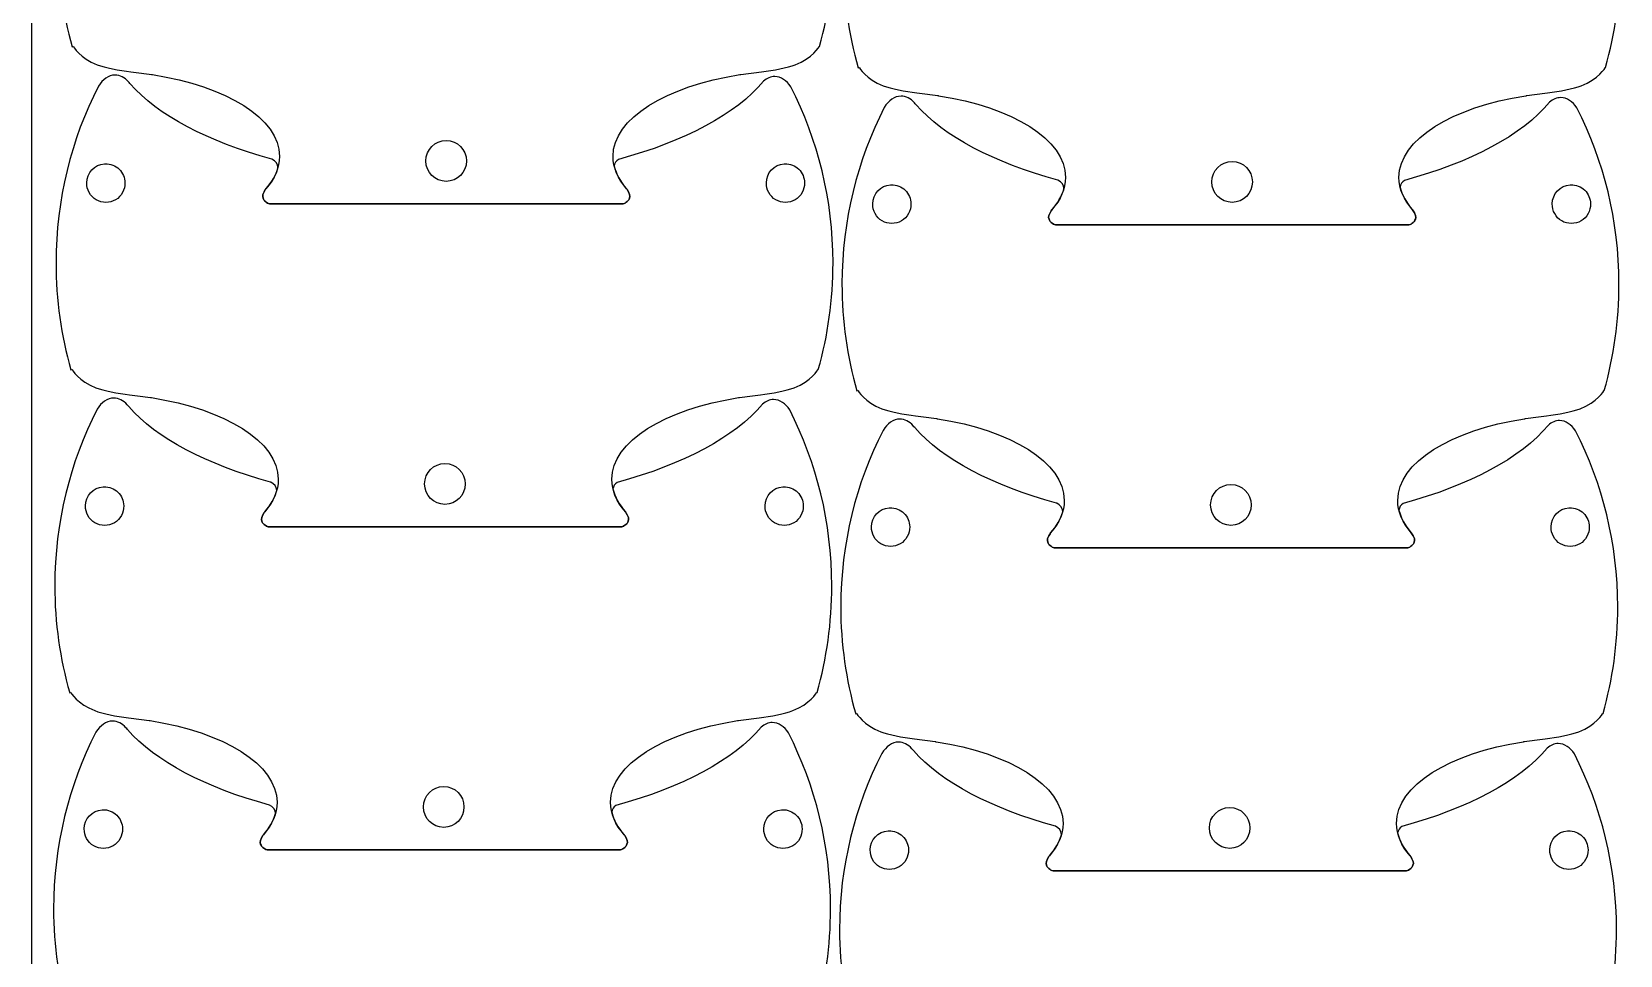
# Model space of a CAD drawing. Extents: x -113 to 191, y 10 to 315.
# Drawn here: x -113.4 to 11.4, y 82.8 to 155.4 of the extents above; entities that cross this region are included whole.
import ezdxf

# ---------------------------------------------------------------- set-up
doc = ezdxf.new("R2010")
doc.units = 0
doc.layers.add('BOTTOMLAYER', color=7, linetype='CONTINUOUS')

msp = doc.modelspace()

# ---------------------------------------------------------------- linework, layer by layer
at = {"layer": 'BOTTOMLAYER', "color": 1}
for p, q in [((-113.422819, 10.186714), (-113.422819, 314.736524)), ((-110.247952, 154.197102), (-110.177397, 154.23238)), ((-51.53691, 154.23238), (-51.528105, 154.23238)), ((-48.496926, 152.544454), (-48.42637, 152.579732)), ((10.214057, 152.579732), (10.222863, 152.579732)), ((-106.87891, 151.974588), (-106.87891, 151.974616)), ((-45.127884, 150.32194), (-45.127884, 150.321968)), ((-80.861563, 146.841685), (-80.861563, 146.841685)), ((-107.707938, 145.007255), (-107.707938, 145.007255)), ((-54.315021, 145.007255), (-54.315021, 145.007255)), ((-19.110595, 145.189037), (-19.110595, 145.189037)), ((-45.956911, 143.354607), (-45.956911, 143.354607)), ((7.435947, 143.354607), (7.435947, 143.354607)), ((-76.46948, 141.849908), (-85.244827, 141.849908)), ((-85.244827, 141.849908), (-76.46948, 141.849908)), ((-14.718511, 140.19726), (-23.493861, 140.19726)), ((-23.493861, 140.19726), (-14.718511, 140.19726)), ((-110.344952, 128.805936), (-110.274396, 128.841213)), ((-51.63391, 128.841213), (-51.625105, 128.841213)), ((-106.975924, 126.583433), (-106.975924, 126.583461)), ((-48.593925, 127.153288), (-48.52337, 127.188565)), ((10.117058, 127.188565), (10.125863, 127.188565)), ((-45.224898, 124.930785), (-45.224898, 124.930813)), ((-80.958563, 121.450516), (-80.958563, 121.450516)), ((-107.804952, 119.6161), (-107.804952, 119.6161)), ((-54.412035, 119.6161), (-54.412035, 119.6161)), ((-19.207595, 119.797868), (-19.207595, 119.797868)), ((-46.053925, 117.963452), (-46.053925, 117.963452)), ((7.338933, 117.963452), (7.338933, 117.963452)), ((-76.566494, 116.458753), (-85.341841, 116.458753)), ((-85.341827, 116.458739), (-76.56648, 116.458739)), ((-14.815525, 114.806105), (-23.590875, 114.806105)), ((-23.59086, 114.806091), (-14.815511, 114.806091)), ((-110.441966, 103.414781), (-110.37141, 103.450058)), ((-51.730924, 103.450058), (-51.722119, 103.450058)), ((-107.072924, 101.192252), (-107.072924, 101.192281)), ((-48.690939, 101.762132), (-48.620384, 101.79741)), ((10.020044, 101.79741), (10.028849, 101.79741)), ((-45.321897, 99.539548), (-45.321897, 99.539632)), ((-81.055577, 96.059364), (-81.055577, 96.059364)), ((-107.901952, 94.224919), (-107.901952, 94.224919)), ((-54.509035, 94.224919), (-54.509035, 94.224919)), ((-19.304609, 94.406716), (-19.304609, 94.406716)), ((-46.150925, 92.572268), (-46.150925, 92.572268)), ((7.241933, 92.572268), (7.241933, 92.572268)), ((-85.438841, 91.067587), (-76.663494, 91.067587)), ((-76.663494, 91.067572), (-85.438841, 91.067572)), ((-23.687874, 89.414992), (-14.912525, 89.414992)), ((-14.912525, 89.414992), (-23.687874, 89.414992))]:
    msp.add_line(p, q, dxfattribs=at)
for points in [[(-111.420938, 162.610852), (-111.420938, 159.692285), (-111.010511, 156.870681), (-110.247952, 154.197102)], [(-51.528105, 154.23238), (-50.77237, 156.89491), (-50.372758, 159.705854), (-50.372758, 162.610852)], [(-49.669912, 160.958204), (-49.669912, 158.039637), (-49.259484, 155.218033), (-48.496926, 152.544454)], [(10.222863, 152.579732), (10.978597, 155.242261), (11.37821, 158.053206), (11.37821, 160.958204)], [(-110.177397, 154.23238), (-110.177397, 154.23238), (-109.623349, 153.309973), (-108.281216, 152.79481)], [(-53.433091, 152.79481), (-52.090958, 153.309973), (-51.53691, 154.23238), (-51.53691, 154.23238)], [(-108.281216, 152.79481), (-107.657731, 152.555494), (-106.569544, 152.360626), (-105.635383, 152.221547)], [(-56.078924, 152.221547), (-55.144763, 152.360626), (-54.056576, 152.555494), (-53.433091, 152.79481)], [(-48.42637, 152.579732), (-48.42637, 152.579732), (-47.872323, 151.657325), (-46.530189, 151.142162)], [(8.317877, 151.142162), (9.66001, 151.657325), (10.214057, 152.579732), (10.214057, 152.579732)], [(-108.193007, 151.092672), (-110.314503, 146.929033), (-111.517938, 142.216072), (-111.517938, 137.219686)], [(-106.87891, 151.974616), (-107.391942, 151.974616), (-107.851516, 151.635693), (-108.193007, 151.092672)], [(-105.829396, 151.454241), (-106.129754, 151.781954), (-106.491326, 151.974588), (-106.87891, 151.974588)], [(-105.705924, 151.30431), (-105.746302, 151.356403), (-105.786487, 151.407426), (-105.829396, 151.454241)], [(-94.558146, 145.377644), (-99.57634, 146.738028), (-103.532776, 148.813157), (-105.705924, 151.30431)], [(-105.635383, 152.221547), (-105.079306, 152.168853), (-104.534902, 152.099734), (-104.003785, 152.018699)], [(-104.003785, 152.018699), (-103.996448, 152.018135), (-103.943743, 152.009781), (-103.942049, 152.009894)], [(-103.942049, 152.009894), (-103.941485, 152.009911), (-103.92441, 152.009826), (-103.92441, 152.009894)], [(-103.92441, 152.009894), (-98.134672, 151.109436), (-93.958438, 148.573844), (-93.958438, 145.589338)], [(-67.755869, 145.589338), (-67.755869, 148.573844), (-63.579635, 151.109436), (-57.789897, 152.009894)], [(-55.920174, 151.507186), (-58.068334, 148.911218), (-62.135374, 146.748072), (-67.332535, 145.351213)], [(-57.789897, 152.009894), (-57.789897, 152.009826), (-57.772822, 152.009911), (-57.772258, 152.009894)], [(-57.772258, 152.009894), (-57.770564, 152.009809), (-57.717859, 152.018163), (-57.710522, 152.018699)], [(-57.710522, 152.018699), (-57.179405, 152.099734), (-56.635001, 152.168853), (-56.078924, 152.221547)], [(-55.047049, 151.859963), (-55.3607, 151.859963), (-55.659299, 151.728928), (-55.920174, 151.507186)], [(-53.777049, 151.048575), (-54.113839, 151.547521), (-54.557507, 151.859963), (-55.047049, 151.859963)], [(-50.469758, 137.219686), (-50.469758, 142.201357), (-51.666078, 146.894585), (-53.777049, 151.048575)], [(-46.530189, 151.142162), (-45.906704, 150.902846), (-44.818517, 150.707978), (-43.884356, 150.568898)], [(5.672044, 150.568898), (6.606205, 150.707978), (7.694392, 150.902846), (8.317877, 151.142162)], [(-45.127884, 150.321968), (-45.640916, 150.321968), (-46.100489, 149.983045), (-46.441981, 149.440024)], [(-44.07837, 149.801593), (-44.378728, 150.129306), (-44.740299, 150.32194), (-45.127884, 150.32194)], [(-43.954898, 149.651662), (-43.995275, 149.703755), (-44.035461, 149.754778), (-44.07837, 149.801593)], [(-43.884356, 150.568898), (-43.32828, 150.516205), (-42.783876, 150.447086), (-42.252759, 150.366051)], [(-42.252759, 150.366051), (-42.245421, 150.365487), (-42.192716, 150.357133), (-42.191023, 150.357246)], [(-42.191023, 150.357246), (-42.190458, 150.357263), (-42.173384, 150.357178), (-42.173384, 150.357246)], [(-42.173384, 150.357246), (-36.383671, 149.456788), (-32.207457, 146.921196), (-32.207457, 143.93669)], [(-6.004902, 143.93669), (-6.004902, 146.921196), (-1.82867, 149.456788), (3.961071, 150.357246)], [(5.830794, 149.854538), (3.682634, 147.25857), (-0.384408, 145.095424), (-5.581569, 143.698565)], [(3.961071, 150.357246), (3.961071, 150.357178), (3.978146, 150.357263), (3.97871, 150.357246)], [(3.97871, 150.357246), (3.980404, 150.357161), (4.033109, 150.365515), (4.040446, 150.366051)], [(4.040446, 150.366051), (4.571563, 150.447086), (5.115967, 150.516205), (5.672044, 150.568898)], [(6.703919, 150.207315), (6.390268, 150.207315), (6.091668, 150.07628), (5.830794, 149.854538)], [(7.973919, 149.395926), (7.637129, 149.894873), (7.193461, 150.207315), (6.703919, 150.207315)], [(-46.441981, 149.440024), (-48.563476, 145.276385), (-49.766911, 140.563424), (-49.766911, 135.567038)], [(-32.807162, 143.724995), (-37.82533, 145.08538), (-41.78175, 147.160509), (-43.954898, 149.651662)], [(11.28121, 135.567038), (11.28121, 140.548708), (10.08489, 145.241937), (7.973919, 149.395926)], [(-82.457883, 145.227727), (-82.457883, 146.116877), (-81.740392, 146.841685), (-80.861563, 146.841685)], [(-80.861563, 146.841685), (-79.982735, 146.841685), (-79.274063, 146.116877), (-79.274063, 145.227727)], [(-109.10141, 143.50795), (-109.103036, 144.29623), (-108.49423, 144.951274), (-107.707938, 145.007255)], [(-107.707938, 145.007255), (-107.687361, 145.007679), (-107.666778, 145.007679), (-107.646202, 145.007255)], [(-107.646202, 145.007255), (-107.241032, 145.018984), (-106.848362, 144.866237), (-106.557621, 144.583802)], [(-93.958438, 145.589338), (-93.958438, 144.689273), (-94.336435, 143.826483), (-95.025591, 143.040519)], [(-94.549341, 145.368838), (-94.552812, 145.369685), (-94.554703, 145.376712), (-94.558146, 145.377644)], [(-94.08191, 144.70738), (-94.085749, 144.992565), (-94.275219, 145.232652), (-94.549341, 145.368838)], [(-80.861563, 143.622588), (-81.740392, 143.622588), (-82.457883, 144.338578), (-82.457883, 145.227727)], [(-79.274063, 145.227727), (-79.274063, 144.338578), (-79.982735, 143.622588), (-80.861563, 143.622588)], [(-66.688716, 143.040519), (-67.377872, 143.826483), (-67.755869, 144.689273), (-67.755869, 145.589338)], [(-67.332535, 145.351213), (-67.519702, 145.224194), (-67.639534, 145.041923), (-67.667674, 144.830866)], [(-67.667674, 144.830866), (-67.518418, 144.203308), (-67.183999, 143.605376), (-66.688716, 143.040519)], [(-55.708494, 143.50795), (-55.710119, 144.29623), (-55.101313, 144.951274), (-54.315021, 145.007255)], [(-54.315021, 145.007255), (-54.294445, 145.007679), (-54.273862, 145.007679), (-54.253285, 145.007255)], [(-54.253285, 145.007255), (-53.848115, 145.018984), (-53.455446, 144.866237), (-53.164704, 144.583802)], [(-20.706915, 143.575079), (-20.706915, 144.464229), (-19.989424, 145.189037), (-19.110595, 145.189037)], [(-19.110595, 145.189037), (-18.231767, 145.189037), (-17.523095, 144.464229), (-17.523095, 143.575079)], [(-106.557621, 144.583802), (-106.266879, 144.301367), (-106.102817, 143.913289), (-106.102799, 143.50795)], [(-95.025591, 143.040519), (-94.564889, 143.565938), (-94.242952, 144.118187), (-94.08191, 144.698575)], [(-94.08191, 144.698575), (-94.08191, 144.701566), (-94.081871, 144.704388), (-94.08191, 144.70738)], [(-53.164704, 144.583802), (-52.873962, 144.301367), (-52.7099, 143.913289), (-52.709882, 143.50795)], [(-32.207457, 143.93669), (-32.207457, 143.036624), (-32.585451, 142.173834), (-33.274604, 141.387871)], [(-32.798357, 143.71619), (-32.801828, 143.717037), (-32.803719, 143.724064), (-32.807162, 143.724995)], [(-32.330929, 143.054732), (-32.334767, 143.339917), (-32.524234, 143.580004), (-32.798357, 143.71619)], [(-19.110595, 141.96994), (-19.989424, 141.96994), (-20.706915, 142.685929), (-20.706915, 143.575079)], [(-17.523095, 143.575079), (-17.523095, 142.685929), (-18.231767, 141.96994), (-19.110595, 141.96994)], [(-4.937751, 141.387871), (-5.626905, 142.173834), (-6.004902, 143.036624), (-6.004902, 143.93669)], [(-5.581569, 143.698565), (-5.768736, 143.571546), (-5.888568, 143.389275), (-5.916708, 143.178218)], [(-108.365244, 142.170945), (-108.835976, 142.449127), (-109.118048, 142.961417), (-109.10141, 143.50795)], [(-106.102799, 143.50795), (-106.086162, 142.961417), (-106.368233, 142.449127), (-106.838966, 142.170945)], [(-95.281355, 142.423158), (-95.3327, 142.609049), (-95.025591, 143.040519), (-95.025591, 143.040519)], [(-95.025591, 143.040519), (-95.025591, 143.040519), (-95.3327, 142.609049), (-95.281355, 142.423158)], [(-95.166702, 142.132116), (-95.196996, 142.179326), (-95.230007, 142.237269), (-95.281355, 142.423158)], [(-95.281355, 142.423158), (-95.230007, 142.237269), (-95.196996, 142.179326), (-95.166702, 142.132116)], [(-66.688716, 143.040519), (-66.688716, 143.040519), (-66.381607, 142.609049), (-66.432952, 142.423158)], [(-66.432952, 142.423158), (-66.381607, 142.609049), (-66.688716, 143.040519), (-66.688716, 143.040519)], [(-66.432952, 142.423158), (-66.4843, 142.237269), (-66.517311, 142.179326), (-66.547605, 142.132116)], [(-66.547605, 142.132116), (-66.517311, 142.179326), (-66.4843, 142.237269), (-66.432952, 142.423158)], [(-54.972327, 142.170945), (-55.44306, 142.449127), (-55.725131, 142.961417), (-55.708494, 143.50795)], [(-52.709882, 143.50795), (-52.693245, 142.961417), (-52.975316, 142.449127), (-53.446049, 142.170945)], [(-47.350384, 141.855301), (-47.352009, 142.643582), (-46.743204, 143.298626), (-45.956911, 143.354607)], [(-45.956911, 143.354607), (-45.936335, 143.35503), (-45.915752, 143.35503), (-45.895175, 143.354607)], [(-45.895175, 143.354607), (-45.490005, 143.366336), (-45.097336, 143.213589), (-44.806594, 142.931154)], [(-44.806594, 142.931154), (-44.515852, 142.648719), (-44.351791, 142.260641), (-44.351773, 141.855301)], [(-33.274604, 141.387871), (-32.813904, 141.91329), (-32.491968, 142.465539), (-32.330929, 143.045926)], [(-32.330929, 143.045926), (-32.330929, 143.048918), (-32.33089, 143.05174), (-32.330929, 143.054732)], [(-5.916708, 143.178218), (-5.767452, 142.55066), (-5.433033, 141.952727), (-4.937751, 141.387871)], [(6.042474, 141.855301), (6.040849, 142.643582), (6.649654, 143.298626), (7.435947, 143.354607)], [(7.435947, 143.354607), (7.456523, 143.35503), (7.477106, 143.35503), (7.497683, 143.354607)], [(7.497683, 143.354607), (7.902853, 143.366336), (8.295522, 143.213589), (8.586264, 142.931154)], [(8.586264, 142.931154), (8.877006, 142.648719), (9.041067, 142.260641), (9.041085, 141.855301)], [(-106.838966, 142.170945), (-107.309699, 141.892762), (-107.894511, 141.892762), (-108.365244, 142.170945)], [(-94.910938, 141.92045), (-95.030541, 141.988725), (-95.134746, 142.082312), (-95.166702, 142.132116)], [(-95.166702, 142.132116), (-95.134746, 142.082312), (-95.030541, 141.988725), (-94.910938, 141.92045)], [(-94.743369, 141.858713), (-94.800533, 141.871752), (-94.857446, 141.889913), (-94.910938, 141.92045)], [(-94.910938, 141.92045), (-94.857446, 141.889913), (-94.800533, 141.871752), (-94.743369, 141.858713)], [(-85.244827, 141.849908), (-90.000147, 141.851601), (-91.329056, 141.857867), (-94.743369, 141.858713)], [(-94.743369, 141.858713), (-91.329056, 141.857867), (-90.000147, 141.851573), (-85.244827, 141.849908)], [(-66.970938, 141.858713), (-70.385251, 141.857867), (-71.71416, 141.851573), (-76.46948, 141.849908)], [(-76.46948, 141.849908), (-71.71416, 141.851601), (-70.385251, 141.857867), (-66.970938, 141.858713)], [(-66.803369, 141.92045), (-66.857423, 141.889594), (-66.913108, 141.871724), (-66.970938, 141.858713)], [(-66.970938, 141.858713), (-66.913108, 141.871724), (-66.857423, 141.889594), (-66.803369, 141.92045)], [(-66.547605, 142.132116), (-66.579561, 142.082312), (-66.683766, 141.988725), (-66.803369, 141.92045)], [(-66.803369, 141.92045), (-66.683766, 141.988725), (-66.579561, 142.082312), (-66.547605, 142.132116)], [(-53.446049, 142.170945), (-53.916782, 141.892762), (-54.501594, 141.892762), (-54.972327, 142.170945)], [(-46.614217, 140.518296), (-47.08495, 140.796479), (-47.367021, 141.308769), (-47.350384, 141.855301)], [(-44.351773, 141.855301), (-44.335135, 141.308769), (-44.617206, 140.796479), (-45.087939, 140.518296)], [(-33.530368, 140.77051), (-33.581713, 140.956401), (-33.274604, 141.387871), (-33.274604, 141.387871)], [(-33.274604, 141.387871), (-33.274604, 141.387871), (-33.581713, 140.956401), (-33.530368, 140.77051)], [(-4.937751, 141.387871), (-4.937751, 141.387871), (-4.630642, 140.956401), (-4.681987, 140.77051)], [(-4.681987, 140.77051), (-4.630642, 140.956401), (-4.937751, 141.387871), (-4.937751, 141.387871)], [(6.778641, 140.518296), (6.307908, 140.796479), (6.025837, 141.308769), (6.042474, 141.855301)], [(9.041085, 141.855301), (9.057723, 141.308769), (8.775651, 140.796479), (8.304919, 140.518296)], [(-45.087939, 140.518296), (-45.558672, 140.240114), (-46.143484, 140.240114), (-46.614217, 140.518296)], [(-33.415715, 140.479468), (-33.446009, 140.526678), (-33.47902, 140.584621), (-33.530368, 140.77051)], [(-33.530368, 140.77051), (-33.47902, 140.584621), (-33.446009, 140.526678), (-33.415715, 140.479468)], [(-33.159951, 140.267801), (-33.279554, 140.336077), (-33.383759, 140.429664), (-33.415715, 140.479468)], [(-33.415715, 140.479468), (-33.383759, 140.429664), (-33.279554, 140.336077), (-33.159951, 140.267801)], [(-32.992385, 140.206065), (-33.049549, 140.219104), (-33.106459, 140.237265), (-33.159951, 140.267801)], [(-33.159951, 140.267801), (-33.106459, 140.237265), (-33.049549, 140.219104), (-32.992385, 140.206065)], [(-23.493861, 140.19726), (-28.24918, 140.198953), (-29.578086, 140.205219), (-32.992385, 140.206065)], [(-32.992385, 140.206065), (-29.578086, 140.205219), (-28.24918, 140.198925), (-23.493861, 140.19726)], [(-5.219973, 140.206065), (-8.634282, 140.205219), (-9.963189, 140.198925), (-14.718511, 140.19726)], [(-14.718511, 140.19726), (-9.963189, 140.198953), (-8.634282, 140.205219), (-5.219973, 140.206065)], [(-5.052403, 140.267801), (-5.106457, 140.236946), (-5.162142, 140.219076), (-5.219973, 140.206065)], [(-5.219973, 140.206065), (-5.162142, 140.219076), (-5.106457, 140.236946), (-5.052403, 140.267801)], [(-4.79664, 140.479468), (-4.828596, 140.429664), (-4.932801, 140.336077), (-5.052403, 140.267801)], [(-5.052403, 140.267801), (-4.932801, 140.336077), (-4.828596, 140.429664), (-4.79664, 140.479468)], [(-4.681987, 140.77051), (-4.733334, 140.584621), (-4.766346, 140.526678), (-4.79664, 140.479468)], [(-4.79664, 140.479468), (-4.766346, 140.526678), (-4.733334, 140.584621), (-4.681987, 140.77051)], [(8.304919, 140.518296), (7.834186, 140.240114), (7.249374, 140.240114), (6.778641, 140.518296)], [(-111.517938, 137.219686), (-111.517938, 134.301118), (-111.107511, 131.479514), (-110.344952, 128.805936)], [(-51.625105, 128.841213), (-50.86937, 131.503743), (-50.469758, 134.314688), (-50.469758, 137.219686)], [(-49.766911, 135.567038), (-49.766911, 132.64847), (-49.356484, 129.826866), (-48.593925, 127.153288)], [(10.125863, 127.188565), (10.881598, 129.851095), (11.28121, 132.66204), (11.28121, 135.567038)], [(-110.274396, 128.841213), (-110.274396, 128.841213), (-109.720349, 127.918807), (-108.378216, 127.403644)], [(-53.530091, 127.403644), (-52.187958, 127.918807), (-51.63391, 128.841213), (-51.63391, 128.841213)], [(-108.378216, 127.403644), (-107.75473, 127.164328), (-106.666544, 126.969459), (-105.732382, 126.83038)], [(-56.175924, 126.83038), (-55.241763, 126.969459), (-54.153576, 127.164328), (-53.530091, 127.403644)], [(-106.975924, 126.583461), (-107.488956, 126.583461), (-107.94853, 126.244538), (-108.290021, 125.701517)], [(-105.92641, 126.063086), (-106.226768, 126.390799), (-106.58834, 126.583433), (-106.975924, 126.583433)], [(-105.802938, 125.913155), (-105.843316, 125.965248), (-105.883501, 126.016271), (-105.92641, 126.063086)], [(-105.732382, 126.83038), (-105.176306, 126.777686), (-104.631902, 126.708567), (-104.100785, 126.627533)], [(-104.100785, 126.627533), (-104.093447, 126.626968), (-104.040742, 126.618615), (-104.039049, 126.618728)], [(-104.039049, 126.618728), (-104.038485, 126.618745), (-104.02141, 126.61866), (-104.02141, 126.618728)], [(-104.02141, 126.618728), (-98.231672, 125.718269), (-94.055438, 123.182675), (-94.055438, 120.198169)], [(-67.852869, 120.198169), (-67.852869, 123.182675), (-63.676634, 125.718269), (-57.886896, 126.618728)], [(-56.017188, 126.116031), (-58.165348, 123.520063), (-62.232388, 121.356917), (-67.429549, 119.960058)], [(-57.886896, 126.618728), (-57.886896, 126.61866), (-57.869822, 126.618745), (-57.869257, 126.618728)], [(-57.869257, 126.618728), (-57.867564, 126.618643), (-57.814859, 126.626997), (-57.807521, 126.627533)], [(-57.807521, 126.627533), (-57.276405, 126.708567), (-56.732001, 126.777686), (-56.175924, 126.83038)], [(-55.144063, 126.468808), (-55.457714, 126.468808), (-55.756313, 126.337773), (-56.017188, 126.116031)], [(-53.874063, 125.657419), (-54.210853, 126.156366), (-54.654521, 126.468808), (-55.144063, 126.468808)], [(-48.52337, 127.188565), (-48.52337, 127.188565), (-47.969322, 126.266159), (-46.627189, 125.750996)], [(8.220877, 125.750996), (9.56301, 126.266159), (10.117058, 127.188565), (10.117058, 127.188565)], [(-108.290021, 125.701517), (-110.411517, 121.537878), (-111.614952, 116.824917), (-111.614952, 111.828531)], [(-94.65516, 119.986488), (-99.673354, 121.346873), (-103.62979, 123.422002), (-105.802938, 125.913155)], [(-50.566772, 111.828531), (-50.566772, 116.810201), (-51.763092, 121.50343), (-53.874063, 125.657419)], [(-46.627189, 125.750996), (-46.003704, 125.51168), (-44.915517, 125.316811), (-43.981356, 125.177732)], [(-45.224898, 124.930813), (-45.73793, 124.930813), (-46.197503, 124.591889), (-46.538995, 124.048868)], [(-44.175384, 124.410437), (-44.475741, 124.738151), (-44.837313, 124.930785), (-45.224898, 124.930785)], [(-43.981356, 125.177732), (-43.425279, 125.125038), (-42.880875, 125.055919), (-42.349759, 124.974885)], [(-42.349759, 124.974885), (-42.342421, 124.97432), (-42.289716, 124.965967), (-42.288023, 124.966079)], [(-42.288023, 124.966079), (-42.287458, 124.966096), (-42.270384, 124.966012), (-42.270384, 124.966079)], [(-42.270384, 124.966079), (-36.480671, 124.065621), (-32.304457, 121.530027), (-32.304457, 118.545521)], [(-6.101902, 118.545521), (-6.101902, 121.530027), (-1.925669, 124.065621), (3.864072, 124.966079)], [(3.864072, 124.966079), (3.864072, 124.966012), (3.881146, 124.966096), (3.88171, 124.966079)], [(3.88171, 124.966079), (3.883404, 124.965995), (3.936109, 124.974349), (3.943447, 124.974885)], [(3.943447, 124.974885), (4.474563, 125.055919), (5.018967, 125.125038), (5.575044, 125.177732)], [(5.575044, 125.177732), (6.509205, 125.316811), (7.597392, 125.51168), (8.220877, 125.750996)], [(6.606905, 124.81616), (6.293254, 124.81616), (5.994655, 124.685124), (5.73378, 124.463382)], [(7.876905, 124.004771), (7.540115, 124.503718), (7.096447, 124.81616), (6.606905, 124.81616)], [(-46.538995, 124.048868), (-48.66049, 119.88523), (-49.863925, 115.172268), (-49.863925, 110.175882)], [(-44.051911, 124.260507), (-44.092289, 124.312599), (-44.132475, 124.363622), (-44.175384, 124.410437)], [(-32.904176, 118.33384), (-37.922344, 119.694225), (-41.878764, 121.769354), (-44.051911, 124.260507)], [(5.73378, 124.463382), (3.58562, 121.867415), (-0.481422, 119.704269), (-5.678583, 118.30741)], [(11.184196, 110.175882), (11.184196, 115.157553), (9.987876, 119.850782), (7.876905, 124.004771)], [(-82.554882, 119.836558), (-82.554882, 120.725707), (-81.837392, 121.450516), (-80.958563, 121.450516)], [(-80.958563, 121.450516), (-80.079734, 121.450516), (-79.371063, 120.725707), (-79.371063, 119.836558)], [(-94.055438, 120.198169), (-94.055438, 119.298103), (-94.433435, 118.435313), (-95.122591, 117.64935)], [(-94.646355, 119.977683), (-94.649826, 119.97853), (-94.651717, 119.985557), (-94.65516, 119.986488)], [(-94.178924, 119.316225), (-94.182763, 119.60141), (-94.372232, 119.841497), (-94.646355, 119.977683)], [(-80.958563, 118.231419), (-81.837392, 118.231419), (-82.554882, 118.947408), (-82.554882, 119.836558)], [(-79.371063, 119.836558), (-79.371063, 118.947408), (-80.079734, 118.231419), (-80.958563, 118.231419)], [(-66.785716, 117.64935), (-67.474871, 118.435313), (-67.852869, 119.298103), (-67.852869, 120.198169)], [(-67.429549, 119.960058), (-67.616716, 119.833039), (-67.736548, 119.650768), (-67.764688, 119.439711)], [(-109.198424, 118.116794), (-109.200049, 118.905075), (-108.591244, 119.560119), (-107.804952, 119.6161)], [(-107.804952, 119.6161), (-107.784375, 119.616524), (-107.763792, 119.616524), (-107.743216, 119.6161)], [(-107.743216, 119.6161), (-107.338046, 119.627829), (-106.945376, 119.475082), (-106.654635, 119.192647)], [(-106.654635, 119.192647), (-106.363893, 118.910212), (-106.199831, 118.522134), (-106.199813, 118.116794)], [(-95.122605, 117.649364), (-94.661903, 118.174783), (-94.339966, 118.727032), (-94.178924, 119.307419)], [(-94.178924, 119.307419), (-94.178924, 119.310411), (-94.178885, 119.313233), (-94.178924, 119.316225)], [(-67.764688, 119.439711), (-67.615432, 118.812153), (-67.281013, 118.21422), (-66.78573, 117.649364)], [(-55.805507, 118.116794), (-55.807133, 118.905075), (-55.198327, 119.560119), (-54.412035, 119.6161)], [(-54.412035, 119.6161), (-54.391459, 119.616524), (-54.370876, 119.616524), (-54.350299, 119.6161)], [(-54.350299, 119.6161), (-53.945129, 119.627829), (-53.55246, 119.475082), (-53.261718, 119.192647)], [(-53.261718, 119.192647), (-52.970976, 118.910212), (-52.806914, 118.522134), (-52.806896, 118.116794)], [(-20.803915, 118.18391), (-20.803915, 119.073059), (-20.086424, 119.797868), (-19.207595, 119.797868)], [(-19.207595, 119.797868), (-18.328766, 119.797868), (-17.620095, 119.073059), (-17.620095, 118.18391)], [(-108.462257, 116.779789), (-108.93299, 117.057972), (-109.215062, 117.570262), (-109.198424, 118.116794)], [(-106.199813, 118.116794), (-106.183176, 117.570262), (-106.465247, 117.057972), (-106.93598, 116.779789)], [(-95.378369, 117.032003), (-95.429713, 117.217894), (-95.122605, 117.649364), (-95.122605, 117.649364)], [(-95.122591, 117.64935), (-95.122591, 117.64935), (-95.429699, 117.21788), (-95.378355, 117.031989)], [(-66.78573, 117.649364), (-66.78573, 117.649364), (-66.478621, 117.217894), (-66.529966, 117.032003)], [(-66.529952, 117.031989), (-66.478607, 117.21788), (-66.785716, 117.64935), (-66.785716, 117.64935)], [(-55.069341, 116.779789), (-55.540074, 117.057972), (-55.822145, 117.570262), (-55.805507, 118.116794)], [(-52.806896, 118.116794), (-52.790259, 117.570262), (-53.07233, 117.057972), (-53.543063, 116.779789)], [(-47.447398, 116.464146), (-47.449023, 117.252427), (-46.840217, 117.907471), (-46.053925, 117.963452)], [(-46.053925, 117.963452), (-46.033349, 117.963875), (-46.012766, 117.963875), (-45.992189, 117.963452)], [(-45.992189, 117.963452), (-45.587019, 117.97518), (-45.19435, 117.822434), (-44.903608, 117.539999)], [(-44.903608, 117.539999), (-44.612866, 117.257564), (-44.448804, 116.869486), (-44.448786, 116.464146)], [(-33.371618, 115.996716), (-32.910918, 116.522134), (-32.588982, 117.074384), (-32.42794, 117.654771)], [(-32.304457, 118.545521), (-32.304457, 117.645455), (-32.682451, 116.782665), (-33.371604, 115.996702)], [(-32.895371, 118.325035), (-32.898842, 118.325882), (-32.900733, 118.332909), (-32.904176, 118.33384)], [(-32.42794, 117.663577), (-32.431778, 117.948762), (-32.621248, 118.188849), (-32.895371, 118.325035)], [(-32.42794, 117.654771), (-32.42794, 117.657763), (-32.427901, 117.660585), (-32.42794, 117.663577)], [(-19.207595, 116.578771), (-20.086424, 116.578771), (-20.803915, 117.29476), (-20.803915, 118.18391)], [(-17.620095, 118.18391), (-17.620095, 117.29476), (-18.328766, 116.578771), (-19.207595, 116.578771)], [(-5.03475, 115.996702), (-5.723905, 116.782665), (-6.101902, 117.645455), (-6.101902, 118.545521)], [(-5.678583, 118.30741), (-5.86575, 118.18039), (-5.985581, 117.99812), (-6.013721, 117.787063)], [(-6.013721, 117.787063), (-5.864466, 117.159505), (-5.530047, 116.561572), (-5.034764, 115.996716)], [(5.94546, 116.464146), (5.943835, 117.252427), (6.552641, 117.907471), (7.338933, 117.963452)], [(7.338933, 117.963452), (7.359509, 117.963875), (7.380092, 117.963875), (7.400669, 117.963452)], [(7.400669, 117.963452), (7.805839, 117.97518), (8.198508, 117.822434), (8.48925, 117.539999)], [(8.48925, 117.539999), (8.779992, 117.257564), (8.944054, 116.869486), (8.944072, 116.464146)], [(-106.93598, 116.779789), (-107.406712, 116.501607), (-107.991525, 116.501607), (-108.462257, 116.779789)], [(-95.263716, 116.740961), (-95.29401, 116.788171), (-95.327021, 116.846114), (-95.378369, 117.032003)], [(-95.378355, 117.031989), (-95.327007, 116.8461), (-95.293996, 116.788157), (-95.263702, 116.740947)], [(-95.007952, 116.529294), (-95.127555, 116.59757), (-95.23176, 116.691157), (-95.263716, 116.740961)], [(-95.263702, 116.740947), (-95.231746, 116.691143), (-95.127541, 116.597556), (-95.007938, 116.52928)], [(-94.840383, 116.467558), (-94.897547, 116.480597), (-94.95446, 116.498758), (-95.007952, 116.529294)], [(-95.007938, 116.52928), (-94.954446, 116.498744), (-94.897533, 116.480583), (-94.840369, 116.467544)], [(-85.341841, 116.458753), (-90.097161, 116.460446), (-91.42607, 116.466712), (-94.840383, 116.467558)], [(-94.840369, 116.467544), (-91.426055, 116.466698), (-90.097147, 116.460404), (-85.341827, 116.458739)], [(-67.067952, 116.467558), (-70.482265, 116.466712), (-71.811174, 116.460418), (-76.566494, 116.458753)], [(-76.56648, 116.458739), (-71.811159, 116.460432), (-70.482251, 116.466698), (-67.067938, 116.467544)], [(-66.900383, 116.529294), (-66.954437, 116.498439), (-67.010122, 116.480569), (-67.067952, 116.467558)], [(-67.067938, 116.467544), (-67.010108, 116.480555), (-66.954423, 116.498425), (-66.900369, 116.52928)], [(-66.644619, 116.740961), (-66.676575, 116.691157), (-66.78078, 116.59757), (-66.900383, 116.529294)], [(-66.900369, 116.52928), (-66.780766, 116.597556), (-66.676561, 116.691143), (-66.644605, 116.740947)], [(-66.529966, 117.032003), (-66.581314, 116.846114), (-66.614325, 116.788171), (-66.644619, 116.740961)], [(-66.644605, 116.740947), (-66.614311, 116.788157), (-66.581299, 116.8461), (-66.529952, 117.031989)], [(-53.543063, 116.779789), (-54.013796, 116.501607), (-54.598608, 116.501607), (-55.069341, 116.779789)], [(-46.711231, 115.127141), (-47.181964, 115.405324), (-47.464035, 115.917614), (-47.447398, 116.464146)], [(-44.448786, 116.464146), (-44.432149, 115.917614), (-44.71422, 115.405324), (-45.184953, 115.127141)], [(6.681627, 115.127141), (6.210894, 115.405324), (5.928823, 115.917614), (5.94546, 116.464146)], [(8.944072, 116.464146), (8.960709, 115.917614), (8.678638, 115.405324), (8.207905, 115.127141)], [(-45.184953, 115.127141), (-45.655686, 114.848959), (-46.240498, 114.848959), (-46.711231, 115.127141)], [(-33.627382, 115.379355), (-33.678726, 115.565246), (-33.371618, 115.996716), (-33.371618, 115.996716)], [(-33.371604, 115.996702), (-33.371604, 115.996702), (-33.678712, 115.565232), (-33.627368, 115.37934)], [(-33.512729, 115.088313), (-33.543023, 115.135523), (-33.576034, 115.193466), (-33.627382, 115.379355)], [(-33.627368, 115.37934), (-33.57602, 115.193452), (-33.543009, 115.135509), (-33.512715, 115.088299)], [(-33.256965, 114.876646), (-33.376568, 114.944921), (-33.480773, 115.038509), (-33.512729, 115.088313)], [(-33.512715, 115.088299), (-33.480759, 115.038495), (-33.376554, 114.944907), (-33.256951, 114.876632)], [(-33.089396, 114.81491), (-33.14656, 114.827949), (-33.203473, 114.84611), (-33.256965, 114.876646)], [(-33.256951, 114.876632), (-33.203459, 114.846096), (-33.146546, 114.827935), (-33.089382, 114.814896)], [(-5.149417, 114.876646), (-5.203471, 114.845791), (-5.259156, 114.827921), (-5.316986, 114.81491)], [(-5.316972, 114.814896), (-5.259142, 114.827906), (-5.203457, 114.845777), (-5.149403, 114.876632)], [(-4.893653, 115.088313), (-4.925609, 115.038509), (-5.029814, 114.944921), (-5.149417, 114.876646)], [(-5.149403, 114.876632), (-5.0298, 114.944907), (-4.925595, 115.038495), (-4.893639, 115.088299)], [(-5.034764, 115.996716), (-5.034764, 115.996716), (-4.727656, 115.565246), (-4.779001, 115.379355)], [(-4.778987, 115.37934), (-4.727642, 115.565232), (-5.03475, 115.996702), (-5.03475, 115.996702)], [(-4.779001, 115.379355), (-4.830348, 115.193466), (-4.86336, 115.135523), (-4.893653, 115.088313)], [(-4.893639, 115.088299), (-4.863346, 115.135509), (-4.830334, 115.193452), (-4.778987, 115.37934)], [(8.207905, 115.127141), (7.737172, 114.848959), (7.15236, 114.848959), (6.681627, 115.127141)], [(-23.590875, 114.806105), (-28.346194, 114.807798), (-29.675097, 114.814063), (-33.089396, 114.81491)], [(-33.089382, 114.814896), (-29.675082, 114.814049), (-28.34618, 114.807756), (-23.59086, 114.806091)], [(-5.316986, 114.81491), (-8.731296, 114.814063), (-10.060203, 114.80777), (-14.815525, 114.806105)], [(-14.815511, 114.806091), (-10.060189, 114.807784), (-8.731282, 114.814049), (-5.316972, 114.814896)], [(-111.614952, 111.828531), (-111.614952, 108.909963), (-111.204525, 106.088359), (-110.441966, 103.414781)], [(-51.722119, 103.450058), (-50.966384, 106.112588), (-50.566772, 108.923533), (-50.566772, 111.828531)], [(-49.863925, 110.175882), (-49.863925, 107.257315), (-49.453498, 104.435711), (-48.690939, 101.762132)], [(10.028849, 101.79741), (10.784584, 104.45994), (11.184196, 107.270884), (11.184196, 110.175882)], [(-110.37141, 103.450058), (-110.37141, 103.450058), (-109.817363, 102.527652), (-108.47523, 102.012489)], [(-53.627105, 102.012489), (-52.284971, 102.527652), (-51.730924, 103.450058), (-51.730924, 103.450058)], [(-108.47523, 102.012489), (-107.851744, 101.773173), (-106.763558, 101.578304), (-105.829396, 101.439225)], [(-107.072924, 101.192281), (-107.585956, 101.192281), (-108.045529, 100.853357), (-108.387021, 100.310336)], [(-106.02341, 100.671905), (-106.323768, 100.999619), (-106.68534, 101.192252), (-107.072924, 101.192252)], [(-105.829396, 101.439225), (-105.27332, 101.386531), (-104.728916, 101.317412), (-104.197799, 101.236378)], [(-104.197799, 101.236378), (-104.190461, 101.235813), (-104.137756, 101.22746), (-104.136063, 101.227572)], [(-104.136063, 101.227572), (-104.135499, 101.227589), (-104.118424, 101.227505), (-104.118424, 101.227572)], [(-104.118424, 101.227572), (-98.328686, 100.327114), (-94.152452, 97.791523), (-94.152452, 94.807017)], [(-67.949882, 94.807017), (-67.949882, 97.791523), (-63.773648, 100.327114), (-57.98391, 101.227572)], [(-57.98391, 101.227572), (-57.98391, 101.227505), (-57.966836, 101.227589), (-57.966271, 101.227572)], [(-57.966271, 101.227572), (-57.964578, 101.227488), (-57.911873, 101.235813), (-57.904535, 101.236378)], [(-57.904535, 101.236378), (-57.373418, 101.317412), (-56.829015, 101.386531), (-56.272938, 101.439225)], [(-56.272938, 101.439225), (-55.338777, 101.578304), (-54.25059, 101.773173), (-53.627105, 102.012489)], [(-48.620384, 101.79741), (-48.620384, 101.79741), (-48.066336, 100.875003), (-46.724203, 100.359841)], [(8.123863, 100.359841), (9.465996, 100.875003), (10.020044, 101.79741), (10.020044, 101.79741)], [(-108.387021, 100.310336), (-110.508517, 96.146698), (-111.711952, 91.433736), (-111.711952, 86.43735)], [(-105.899938, 100.521975), (-105.940315, 100.574067), (-105.980501, 100.62509), (-106.02341, 100.671905)], [(-94.75216, 94.595308), (-99.770353, 95.955692), (-103.72679, 98.030822), (-105.899938, 100.521975)], [(-56.114188, 100.72485), (-58.262348, 98.128882), (-62.329387, 95.965737), (-67.526549, 94.568878)], [(-55.241063, 101.077628), (-55.554713, 101.077628), (-55.853313, 100.946592), (-56.114188, 100.72485)], [(-53.971063, 100.266239), (-54.307853, 100.765185), (-54.75152, 101.077628), (-55.241063, 101.077628)], [(-50.663771, 86.43735), (-50.663771, 91.419021), (-51.860092, 96.112249), (-53.971063, 100.266239)], [(-46.724203, 100.359841), (-46.100718, 100.120525), (-45.012531, 99.925656), (-44.07837, 99.786577)], [(5.47803, 99.786577), (6.412191, 99.925656), (7.500378, 100.120525), (8.123863, 100.359841)], [(-46.635995, 98.657688), (-48.75749, 94.494049), (-49.960925, 89.781091), (-49.960925, 84.784713)], [(-45.321897, 99.539632), (-45.834929, 99.539632), (-46.294503, 99.200709), (-46.635995, 98.657688)], [(-44.272383, 99.0192), (-44.572741, 99.346914), (-44.934313, 99.539548), (-45.321897, 99.539548)], [(-44.148911, 98.86927), (-44.189289, 98.921362), (-44.229474, 98.972385), (-44.272383, 99.0192)], [(-33.001176, 92.942603), (-38.019344, 94.302988), (-41.975763, 96.378117), (-44.148911, 98.86927)], [(-44.07837, 99.786577), (-43.522293, 99.733883), (-42.977889, 99.664764), (-42.446773, 99.58373)], [(-42.446773, 99.58373), (-42.439435, 99.583165), (-42.38673, 99.574811), (-42.385036, 99.574924)], [(-42.385036, 99.574924), (-42.384472, 99.574941), (-42.367398, 99.574857), (-42.367398, 99.574924)], [(-42.367398, 99.574924), (-36.577682, 98.674466), (-32.401468, 96.138874), (-32.401468, 93.154369)], [(-6.198915, 93.154369), (-6.198915, 96.138874), (-2.022683, 98.674466), (3.767058, 99.574924)], [(5.63678, 99.072202), (3.48862, 96.476234), (-0.578422, 94.313088), (-5.775583, 92.91623)], [(3.767058, 99.574924), (3.767058, 99.574857), (3.784132, 99.574941), (3.784697, 99.574924)], [(3.784697, 99.574924), (3.78639, 99.57484), (3.839095, 99.583165), (3.846433, 99.58373)], [(3.846433, 99.58373), (4.377549, 99.664764), (4.921953, 99.733883), (5.47803, 99.786577)], [(6.509905, 99.42498), (6.196254, 99.42498), (5.897655, 99.293944), (5.63678, 99.072202)], [(7.779905, 98.613591), (7.443115, 99.112537), (6.999448, 99.42498), (6.509905, 99.42498)], [(11.087197, 84.784713), (11.087197, 89.766359), (9.890876, 94.459601), (7.779905, 98.613591)], [(-82.651896, 94.445406), (-82.651896, 95.334555), (-81.934406, 96.059364), (-81.055577, 96.059364)], [(-81.055577, 96.059364), (-80.176748, 96.059364), (-79.468077, 95.334555), (-79.468077, 94.445406)], [(-109.295424, 92.725614), (-109.297049, 93.513895), (-108.688244, 94.168938), (-107.901952, 94.224919)], [(-107.901952, 94.224919), (-107.881375, 94.225343), (-107.860792, 94.225343), (-107.840216, 94.224919)], [(-107.840216, 94.224919), (-107.435046, 94.236648), (-107.042376, 94.083901), (-106.751634, 93.801467)], [(-106.751634, 93.801467), (-106.460892, 93.519032), (-106.296831, 93.130954), (-106.296813, 92.725614)], [(-94.152452, 94.807017), (-94.152452, 93.906951), (-94.530449, 93.044161), (-95.219605, 92.258197)], [(-95.219605, 92.258183), (-94.758902, 92.783602), (-94.436966, 93.335852), (-94.275924, 93.916239)], [(-94.743355, 94.586503), (-94.746826, 94.587349), (-94.748717, 94.594377), (-94.75216, 94.595308)], [(-94.275924, 93.925044), (-94.279762, 94.21023), (-94.469232, 94.450316), (-94.743355, 94.586503)], [(-94.275924, 93.916239), (-94.275924, 93.91923), (-94.275885, 93.922053), (-94.275924, 93.925044)], [(-81.055577, 92.840267), (-81.934406, 92.840267), (-82.651896, 93.556256), (-82.651896, 94.445406)], [(-79.468077, 94.445406), (-79.468077, 93.556256), (-80.176748, 92.840267), (-81.055577, 92.840267)], [(-66.88273, 92.258197), (-67.571885, 93.044161), (-67.949882, 93.906951), (-67.949882, 94.807017)], [(-67.526549, 94.568878), (-67.713716, 94.441858), (-67.833548, 94.259588), (-67.861688, 94.048531)], [(-67.861688, 94.048531), (-67.712432, 93.420973), (-67.378013, 92.82304), (-66.88273, 92.258183)], [(-55.902507, 92.725614), (-55.904133, 93.513895), (-55.295327, 94.168938), (-54.509035, 94.224919)], [(-54.509035, 94.224919), (-54.488458, 94.225343), (-54.467875, 94.225343), (-54.447299, 94.224919)], [(-54.447299, 94.224919), (-54.042129, 94.236648), (-53.649459, 94.083901), (-53.358718, 93.801467)], [(-53.358718, 93.801467), (-53.067976, 93.519032), (-52.903914, 93.130954), (-52.903896, 92.725614)], [(-20.900928, 92.792769), (-20.900928, 93.681907), (-20.183438, 94.406716), (-19.304609, 94.406716)], [(-19.304609, 94.406716), (-18.42578, 94.406716), (-17.717109, 93.681907), (-17.717109, 92.792769)], [(-108.559257, 91.388609), (-109.02999, 91.666791), (-109.312061, 92.179081), (-109.295424, 92.725614)], [(-106.296813, 92.725614), (-106.280175, 92.179081), (-106.562247, 91.666791), (-107.032979, 91.388609)], [(-55.166341, 91.388609), (-55.637073, 91.666791), (-55.919145, 92.179081), (-55.902507, 92.725614)], [(-52.903896, 92.725614), (-52.887259, 92.179081), (-53.16933, 91.666791), (-53.640063, 91.388609)], [(-47.544397, 91.072963), (-47.546023, 91.861244), (-46.937217, 92.516287), (-46.150925, 92.572268)], [(-46.150925, 92.572268), (-46.130349, 92.572692), (-46.109766, 92.572692), (-46.089189, 92.572268)], [(-46.089189, 92.572268), (-45.684019, 92.583997), (-45.29135, 92.43125), (-45.000608, 92.148816)], [(-32.401468, 93.154369), (-32.401468, 92.254289), (-32.779465, 91.391507), (-33.468618, 90.605546)], [(-32.99237, 92.933798), (-32.995842, 92.934645), (-32.997733, 92.941672), (-33.001176, 92.942603)], [(-32.52494, 92.272351), (-32.528778, 92.557536), (-32.718248, 92.797623), (-32.99237, 92.933798)], [(-19.304609, 91.18763), (-20.183438, 91.18763), (-20.900928, 91.903599), (-20.900928, 92.792769)], [(-17.717109, 92.792769), (-17.717109, 91.903599), (-18.42578, 91.18763), (-19.304609, 91.18763)], [(-5.131764, 90.605546), (-5.820919, 91.391507), (-6.198915, 92.254289), (-6.198915, 93.154369)], [(-5.775583, 92.91623), (-5.96275, 92.789213), (-6.082581, 92.606925), (-6.110721, 92.39588)], [(-6.110721, 92.39588), (-5.961466, 91.76833), (-5.627047, 91.170386), (-5.131764, 90.605546)], [(5.848461, 91.072963), (5.846835, 91.861244), (6.455641, 92.516287), (7.241933, 92.572268)], [(7.241933, 92.572268), (7.262509, 92.572692), (7.283092, 92.572692), (7.303669, 92.572268)], [(7.303669, 92.572268), (7.708839, 92.583997), (8.101508, 92.43125), (8.39225, 92.148816)], [(-107.032979, 91.388609), (-107.503712, 91.110426), (-108.088524, 91.110426), (-108.559257, 91.388609)], [(-95.219605, 92.258197), (-95.219605, 92.258197), (-95.526713, 91.826728), (-95.475369, 91.640836)], [(-95.475369, 91.640822), (-95.526713, 91.826714), (-95.219605, 92.258183), (-95.219605, 92.258183)], [(-95.475369, 91.640836), (-95.424021, 91.454948), (-95.39101, 91.397005), (-95.360716, 91.349795)], [(-95.360716, 91.349781), (-95.39101, 91.396991), (-95.424021, 91.454934), (-95.475369, 91.640822)], [(-95.360716, 91.349795), (-95.32876, 91.299991), (-95.224555, 91.206403), (-95.104952, 91.138128)], [(-95.104952, 91.138114), (-95.224555, 91.206389), (-95.32876, 91.299977), (-95.360716, 91.349781)], [(-95.104952, 91.138128), (-95.051459, 91.107592), (-94.994547, 91.089431), (-94.937382, 91.076392)], [(-94.937382, 91.076378), (-94.994547, 91.089416), (-95.051459, 91.107577), (-95.104952, 91.138114)], [(-67.164952, 91.076392), (-67.107122, 91.089402), (-67.051436, 91.107273), (-66.997382, 91.138128)], [(-66.997382, 91.138114), (-67.051436, 91.107259), (-67.107122, 91.089388), (-67.164952, 91.076378)], [(-66.997382, 91.138128), (-66.877779, 91.206403), (-66.773575, 91.299991), (-66.741619, 91.349795)], [(-66.741619, 91.349781), (-66.773575, 91.299977), (-66.877779, 91.206389), (-66.997382, 91.138114)], [(-66.626966, 91.640836), (-66.575621, 91.826728), (-66.88273, 92.258197), (-66.88273, 92.258197)], [(-66.88273, 92.258183), (-66.88273, 92.258183), (-66.575621, 91.826714), (-66.626966, 91.640822)], [(-66.741619, 91.349795), (-66.711325, 91.397005), (-66.678313, 91.454948), (-66.626966, 91.640836)], [(-66.626966, 91.640822), (-66.678313, 91.454934), (-66.711325, 91.396991), (-66.741619, 91.349781)], [(-53.640063, 91.388609), (-54.110796, 91.110426), (-54.695608, 91.110426), (-55.166341, 91.388609)], [(-45.000608, 92.148816), (-44.709866, 91.866381), (-44.545804, 91.478303), (-44.545786, 91.072963)], [(-33.468618, 90.605546), (-33.007918, 91.13096), (-32.685982, 91.683212), (-32.52494, 92.263602)], [(-32.52494, 92.263602), (-32.52494, 92.266706), (-32.5249, 92.269529), (-32.52494, 92.272351)], [(8.39225, 92.148816), (8.682992, 91.866381), (8.847054, 91.478303), (8.847072, 91.072963)], [(-94.937382, 91.076392), (-91.523069, 91.075545), (-90.194161, 91.069252), (-85.438841, 91.067587)], [(-85.438841, 91.067572), (-90.194161, 91.069266), (-91.523069, 91.075531), (-94.937382, 91.076378)], [(-76.663494, 91.067587), (-71.908173, 91.06928), (-70.579265, 91.075545), (-67.164952, 91.076392)], [(-67.164952, 91.076378), (-70.579265, 91.075531), (-71.908173, 91.069238), (-76.663494, 91.067572)], [(-46.808231, 89.735958), (-47.278963, 90.01414), (-47.561035, 90.52643), (-47.544397, 91.072963)], [(-44.545786, 91.072963), (-44.529149, 90.52643), (-44.81122, 90.01414), (-45.281953, 89.735958)], [(-33.468618, 90.605546), (-33.468618, 90.605546), (-33.775723, 90.174085), (-33.724382, 89.988185)], [(-33.724382, 89.988185), (-33.775723, 90.174057), (-33.468618, 90.605546), (-33.468618, 90.605546)], [(-33.724382, 89.988185), (-33.673034, 89.802286), (-33.640022, 89.744345), (-33.609729, 89.697158)], [(-33.609729, 89.69713), (-33.640022, 89.744345), (-33.673034, 89.802286), (-33.724382, 89.988185)], [(-4.876, 89.988185), (-4.824656, 90.174085), (-5.131764, 90.605546), (-5.131764, 90.605546)], [(-5.131764, 90.605546), (-5.131764, 90.605546), (-4.824656, 90.174057), (-4.876, 89.988185)], [(-4.990653, 89.697158), (-4.960359, 89.744345), (-4.927348, 89.802286), (-4.876, 89.988185)], [(-4.876, 89.988185), (-4.927348, 89.802286), (-4.960359, 89.744345), (-4.990653, 89.69713)], [(6.584627, 89.735958), (6.113895, 90.01414), (5.831823, 90.52643), (5.848461, 91.072963)], [(8.847072, 91.072963), (8.863709, 90.52643), (8.581638, 90.01414), (8.110905, 89.735958)], [(-45.281953, 89.735958), (-45.752686, 89.457775), (-46.337498, 89.457775), (-46.808231, 89.735958)], [(-33.609729, 89.697158), (-33.577773, 89.647346), (-33.473568, 89.553761), (-33.353965, 89.485491)], [(-33.353965, 89.485463), (-33.473568, 89.553732), (-33.577773, 89.647317), (-33.609729, 89.69713)], [(-33.353965, 89.485491), (-33.300472, 89.454955), (-33.24356, 89.43678), (-33.186395, 89.423741)], [(-33.186395, 89.423741), (-33.24356, 89.436723), (-33.300472, 89.454926), (-33.353965, 89.485463)], [(-33.186395, 89.423741), (-29.772096, 89.423741), (-28.443194, 89.416685), (-23.687874, 89.414992)], [(-23.687874, 89.414992), (-28.443194, 89.417814), (-29.772096, 89.422894), (-33.186395, 89.423741)], [(-14.912525, 89.414992), (-10.157203, 89.417814), (-8.828295, 89.422894), (-5.413986, 89.423741)], [(-5.413986, 89.423741), (-8.828295, 89.423741), (-10.157203, 89.416685), (-14.912525, 89.414992)], [(-5.413986, 89.423741), (-5.356156, 89.436723), (-5.300471, 89.454616), (-5.246417, 89.485491)], [(-5.246417, 89.485463), (-5.300471, 89.454616), (-5.356156, 89.436751), (-5.413986, 89.423741)], [(-5.246417, 89.485491), (-5.126814, 89.553761), (-5.022609, 89.647346), (-4.990653, 89.697158)], [(-4.990653, 89.69713), (-5.022609, 89.647317), (-5.126814, 89.553732), (-5.246417, 89.485463)], [(8.110905, 89.735958), (7.640172, 89.457775), (7.05536, 89.457775), (6.584627, 89.735958)], [(-111.711952, 86.43735), (-111.711952, 83.518783), (-111.301524, 80.697179), (-110.538966, 78.0236)], [(-51.819119, 78.058878), (-51.063384, 80.721407), (-50.663771, 83.532352), (-50.663771, 86.43735)], [(-49.960925, 84.784713), (-49.960925, 81.86614), (-49.550498, 79.044539), (-48.787939, 76.370963)], [(9.931849, 76.406241), (10.687584, 79.068754), (11.087197, 81.879715), (11.087197, 84.784713)]]:
    msp.add_open_spline(points, degree=3, dxfattribs=at)

doc.saveas('drawing.dxf')
